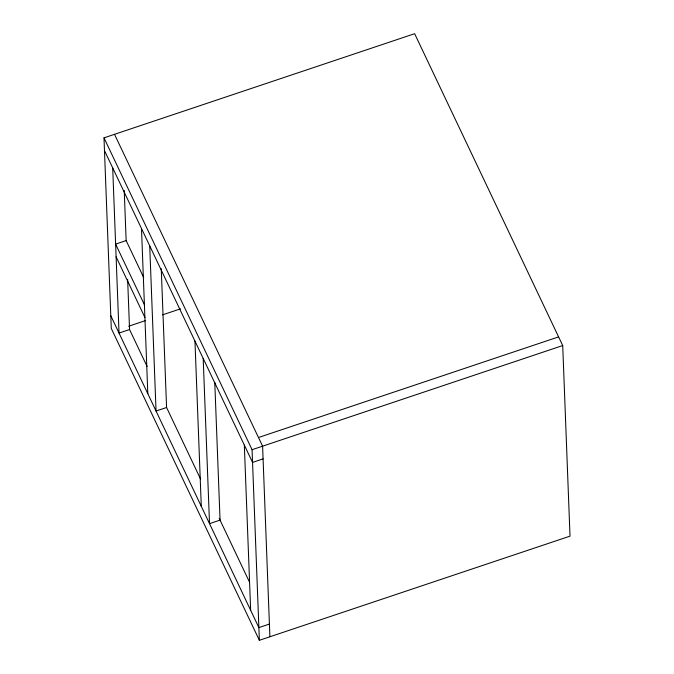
<?xml version="1.0" encoding="UTF-8"?>
<svg xmlns="http://www.w3.org/2000/svg" width="674" height="674" viewBox="0 0 674 674"><rect width="100%" height="100%" fill="white"/><g stroke="black" fill="none" stroke-linecap="round" stroke-linejoin="round"><path stroke-width="1.01" d="M103.99 137.85L414.636 33.7L562.714 345.551L570.01 536.15L259.364 640.3L111.286 328.449L103.99 137.85L252.068 449.71L259.364 640.3M124.227 190.464L126.148 240.593L115.616 244.123L144.413 304.758M128.675 326.224L145.626 320.538M162.577 314.851L180.522 308.835M127.639 279.407L129.56 329.535L119.028 333.066L112.701 167.885M161.255 268.623L166.579 407.5L156.048 411.03L149.721 245.85M258.487 437.51L558.603 336.89M252.068 449.71L562.714 345.551M263.087 458.884L252.556 462.415L104.47 150.555M269.406 624.065L258.883 627.595L110.797 315.735M114.513 134.32L262.599 446.18L269.895 636.77M126.148 240.593L143.697 277.545M116.105 256.828L144.902 317.462M129.56 329.535L147.101 366.488M166.579 407.5L200.625 479.197M219.185 518.289L249.557 582.26M244.325 445.084L250.652 610.265M214.77 382.284L220.053 520.109L209.521 523.639L203.194 358.458M194.963 341.137L201.29 506.317M141.489 228.52L147.817 393.7"/></g></svg>
